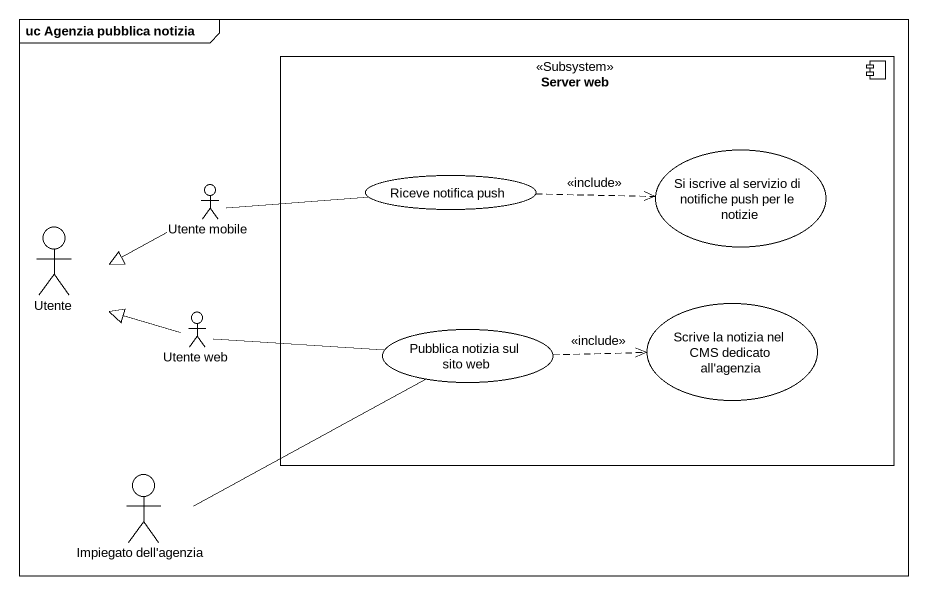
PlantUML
@startuml
mainframe uc Agenzia pubblica notizia
component "Server web" as Server_web <<Subsystem>> {
  usecase "Si iscrive al servizio di notifiche push per le notizie" as Si_iscrive_al_servizio_di
  usecase "Riceve notifica push" as Riceve_notifica_push
  usecase "Scrive la notizia nel CMS dedicato all'agenzia" as Scrive_la_notizia_nel_CMS
  usecase "Pubblica notizia sul sito web" as Pubblica_notizia_sul_sito
}
actor "Utente mobile" as Utente_mobile
actor Utente
actor "Utente web" as Utente_web
actor "Impiegato dell'agenzia" as Impiegato_dell_agenzia
Utente_mobile -left-|> Utente
Riceve_notifica_push .right.> Si_iscrive_al_servizio_di : <<include>>
Riceve_notifica_push -left- Utente_mobile
Utente_web -left-|> Utente
Utente_web -right- Pubblica_notizia_sul_sito
Pubblica_notizia_sul_sito .right.> Scrive_la_notizia_nel_CMS : <<include>>
Impiegato_dell_agenzia -right- Pubblica_notizia_sul_sito
@enduml
